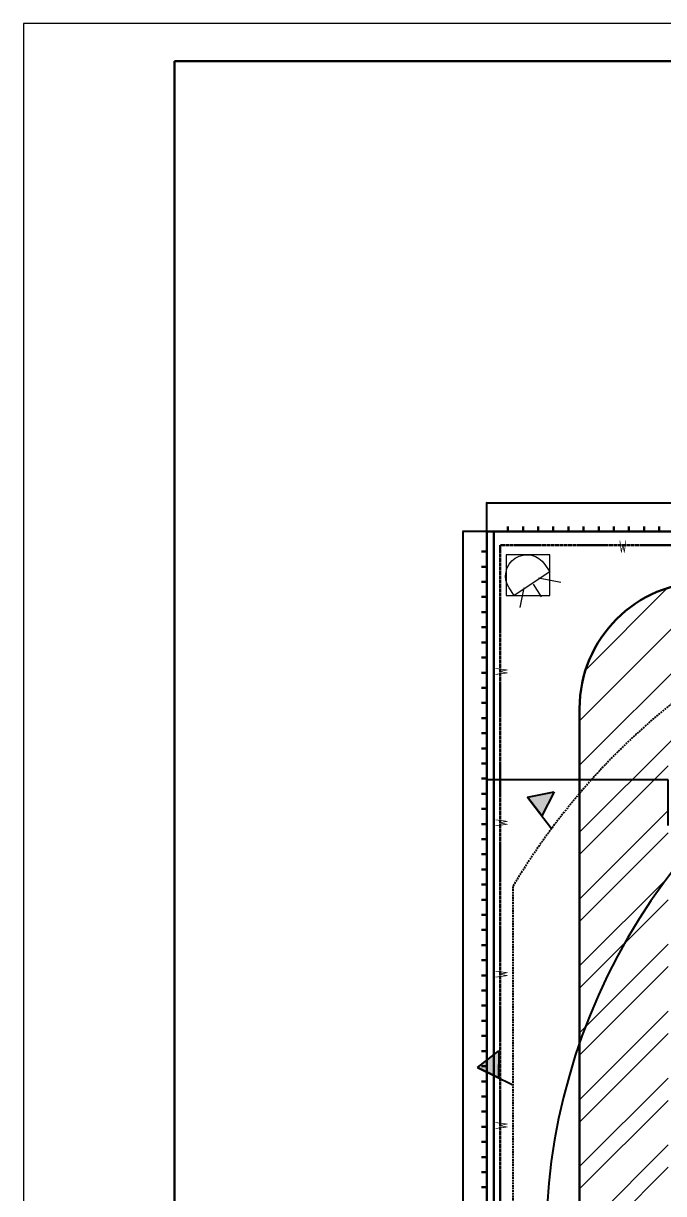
# Model space of a CAD drawing. Header units: millimetres. Extents: x -152693 to 518302, y -31658 to 793547.
# Drawn here: x 429997 to 438885, y 72187 to 88422 of the extents above; entities that cross this region are included whole.
import ezdxf

# ---------------------------------------------------------------- set-up
doc = ezdxf.new("R2010")
doc.units = ezdxf.units.MM
for name, pattern in [('ACAD_ISO02W100', [15, 12, -3]), ('K5LT_DASHED', [6, 4, -2]), ('K5LT_DASHED_REINFORCED', [6, 4, -2]), ('K5LT_REINFORCED', [0]), ('K5LT_THIN', [0]), ('PS-HIDDEN1', [4, 3, -1])]:
    doc.linetypes.add(name, pattern=pattern)
doc.layers.get('Defpoints').update_dxf_attribs({"color": 2})
for name, color, linetype in [('1WALLB', 212, 'Continuous'), ('PDF _Прожектора', 7, 'Continuous'), ('Системный слой', 7, 'Continuous')]:
    doc.layers.add(name, color=color, linetype=linetype)
doc.layers.add('PDF _ОС забор', color=7, linetype='Continuous', true_color=0x151de9)
doc.styles.get("Standard").update_dxf_attribs({"font": 'arial.ttf'})
doc.styles.add('стиль4', font='isocpeui.ttf', dxfattribs={"height": 2.5})
doc.linetypes.add('ограждение1', pattern='A,0.25,-0.1,[133,ltypeshp.shx,S=0.1,R=0,X=-0.1,Y=0],-0.1,1', length=1.45)
doc.dimstyles.new('Копия(3) ISO-25', dxfattribs={"dimtxt": 2, "dimasz": 2.5, "dimexe": 1.25, "dimexo": 0.3, "dimgap": 0.3, "dimtad": 1, "dimzin": 9, "dimtxsty": 'стиль4', "dimblk": 'OBLIQUE', "dimcen": 2.5, "dimdle": 1, "dimadec": 0, "dimazin": 0, "dimtfac": 1, "dimtmove": 0, "dimatfit": 3, "dimfxl": 1, "dimarcsym": 0})
picture_1 = doc.add_image_def('image2.png', size_in_pixel=(127, 137))

# ---------------------------------------------------------------- blocks, each defined once
blk = doc.blocks.new('_Oblique')
at = {"color": 0, "linetype": 'ByBlock', "lineweight": -2}
blk.add_line((-0.5, -0.5), (0.5, 0.5), dxfattribs=at)
blk = doc.blocks.new('*D369')
at = {"color": 0, "lineweight": -2, "transparency": 16777216}
for p, q in [((438948, 77925), (437717, 77925)), ((437718, 76905), (437718, 77926)), ((438947, 77293), (438947, 77926))]:
    blk.add_line(p, q, dxfattribs=at)
at = {"layer": 'Defpoints', "color": 0, "transparency": 16777216}
for p in [(437718, 77925), (438947, 77293), (437718, 76905)]:
    blk.add_point(p, dxfattribs=at)
at = {"color": 0, "lineweight": -2, "transparency": 16777216, "xscale": 2.5, "yscale": 2.5, "zscale": 2.5, "rotation": 180}
blk.add_blockref('_Oblique', (437718, 77925), dxfattribs=at)
at = {"color": 0, "lineweight": -2, "transparency": 16777216, "xscale": 2.5, "yscale": 2.5, "zscale": 2.5}
blk.add_blockref('_Oblique', (438947, 77925), dxfattribs=at)
at = {"color": 0, "lineweight": 9, "transparency": 16777216, "insert": (438333, 77926), "char_height": 2.5, "attachment_point": 5, "style": 'стиль4'}
blk.add_mtext('3.5', dxfattribs=at)
blk = doc.blocks.new('*U310')
at = {"layer": 'Системный слой', "color": 150, "linetype": 'K5LT_THIN', "lineweight": 30}
blk.add_line((0, -35), (0, 35), dxfattribs=at)
blk = doc.blocks.new('*U311')
at = {"color": 0, "linetype": 'ByBlock', "lineweight": -2}
for p in [(0, 0), (210, 0), (420, 0), (630, 0), (840, 0), (1050, 0), (1260, 0), (1470, 0), (1680, 0), (1890, 0), (2100, 0)]:
    blk.add_blockref('*U310', p, dxfattribs=at)
blk = doc.blocks.new('*U312')
at = {"layer": 'Системный слой', "insert": (-213, -87), "char_height": 296.01, "width": 426.21, "attachment_point": 7}
blk.add_mtext('{\\fGOST type A|b0|i0|c204|p2;\\H0.59119x;\\W0.67;\\C7;W}', dxfattribs=at)
blk = doc.blocks.new('*U313')
at = {"color": 0, "linetype": 'ByBlock', "lineweight": -2}
blk.add_blockref('*U312', (0, 0), dxfattribs=at)
blk = doc.blocks.new('*U314')
at = {"layer": 'Системный слой', "insert": (-213, -87), "char_height": 296.01, "width": 426.21, "attachment_point": 7}
blk.add_mtext('{\\fGOST type A|b0|i0|c204|p2;\\H0.59119x;\\W0.67;\\C7;W}', dxfattribs=at)
blk = doc.blocks.new('*U315')
at = {"color": 0, "linetype": 'ByBlock', "lineweight": -2}
for p in [(21000, 0), (23100, 0), (25200, 0), (27300, 0)]:
    blk.add_blockref('*U314', p, dxfattribs=at)
blk = doc.blocks.new('*U316')
at = {"layer": 'Системный слой', "color": 150, "linetype": 'K5LT_THIN', "lineweight": 30}
blk.add_line((0, -35), (0, 35), dxfattribs=at)
blk = doc.blocks.new('*U317')
at = {"color": 0, "linetype": 'ByBlock', "lineweight": -2}
for p in [(0, 0), (210, 0), (420, 0), (630, 0), (840, 0), (1050, 0), (1260, 0), (1470, 0), (1680, 0), (1890, 0), (2100, 0), (2310, 0), (2520, 0), (2730, 0), (2940, 0), (3150, 0), (3360, 0), (3570, 0), (3780, 0), (3990, 0), (4200, 0), (4410, 0), (4620, 0), (4830, 0), (5040, 0), (5250, 0), (5460, 0), (5670, 0), (5880, 0), (6090, 0), (6300, 0), (6510, 0), (6720, 0), (6930, 0), (7140, 0), (7350, 0), (7560, 0), (7770, 0), (7980, 0), (8190, 0), (8400, 0), (8610, 0), (8820, 0)]:
    blk.add_blockref('*U316', p, dxfattribs=at)
blk = doc.blocks.new('*D383')
at = {"color": 0, "lineweight": -2, "transparency": 16777216}
for p, q in [((436429, 80044), (436429, 77923)), ((437719, 77925), (436428, 77925)), ((437718, 76905), (437718, 77926))]:
    blk.add_line(p, q, dxfattribs=at)
at = {"layer": 'Defpoints', "color": 0, "transparency": 16777216}
for p in [(436429, 80044), (436429, 77925), (437718, 76905)]:
    blk.add_point(p, dxfattribs=at)
at = {"color": 0, "lineweight": -2, "transparency": 16777216, "xscale": 2.5, "yscale": 2.5, "zscale": 2.5, "rotation": 180}
blk.add_blockref('_Oblique', (436429, 77925), dxfattribs=at)
at = {"color": 0, "lineweight": -2, "transparency": 16777216, "xscale": 2.5, "yscale": 2.5, "zscale": 2.5}
blk.add_blockref('_Oblique', (437718, 77925), dxfattribs=at)
at = {"color": 0, "lineweight": 9, "transparency": 16777216, "insert": (437109, 77926), "char_height": 2.5, "attachment_point": 5, "style": 'стиль4'}
blk.add_mtext('3.7', dxfattribs=at)
blk = doc.blocks.new('*D396')
at = {"color": 0, "lineweight": -2, "transparency": 16777216}
for p, q in [((436428, 81772), (478168, 81772)), ((436429, 81373), (436429, 81774)), ((478167, 81373), (478167, 81774))]:
    blk.add_line(p, q, dxfattribs=at)
at = {"layer": 'Defpoints', "color": 0, "transparency": 16777216}
for p in [(478167, 81772), (436429, 81373), (478167, 81373)]:
    blk.add_point(p, dxfattribs=at)
at = {"color": 0, "lineweight": -2, "transparency": 16777216, "xscale": 2.5, "yscale": 2.5, "zscale": 2.5, "rotation": 180}
blk.add_blockref('_Oblique', (436429, 81772), dxfattribs=at)
at = {"color": 0, "lineweight": -2, "transparency": 16777216, "xscale": 2.5, "yscale": 2.5, "zscale": 2.5}
blk.add_blockref('_Oblique', (478167, 81772), dxfattribs=at)
at = {"color": 0, "lineweight": 9, "transparency": 16777216, "insert": (457298, 81774), "char_height": 2.5, "attachment_point": 5, "style": 'стиль4'}
blk.add_mtext('8347,7', dxfattribs=at)
blk = doc.blocks.new('*D397')
at = {"color": 0, "lineweight": -2, "transparency": 16777216}
for p, q in [((436429, 81373), (436095, 81373)), ((436096, 81374), (436096, 50136)), ((436427, 50137), (436095, 50137))]:
    blk.add_line(p, q, dxfattribs=at)
at = {"layer": 'Defpoints', "color": 0, "transparency": 16777216}
for p in [(436429, 81373), (436096, 50137), (436428, 50137)]:
    blk.add_point(p, dxfattribs=at)
at = {"color": 0, "lineweight": -2, "transparency": 16777216, "xscale": 2.5, "yscale": 2.5, "zscale": 2.5}
for p, rotation in [((436096, 81373), 90), ((436096, 50137), 270)]:
    blk.add_blockref('_Oblique', p, dxfattribs=dict(at, rotation=rotation))
at = {"color": 0, "lineweight": 9, "transparency": 16777216, "insert": (436094, 65755), "char_height": 2.5, "attachment_point": 5, "rotation": 90, "style": 'стиль4'}
blk.add_mtext('6247,2', dxfattribs=at)

msp = doc.modelspace()

# ---------------------------------------------------------------- hatches: boundary and pattern name
at = {"lineweight": 20, "ltscale": 100}
h = msp.add_hatch(dxfattribs=at)
h.set_pattern_fill('ANSI32', color=254, scale=1750)
h.set_pattern_definition([(45, (208635.1, 565522), (-464.0388, 464.0388), []), (45, (208944.47, 565522), (-464.0388, 464.0388), [])])
edge = h.paths.add_edge_path()
edge.add_arc((463370.57233, 71500.58937), 9824.67416, 53.944840553, 68.98864368)
edge.add_line((466893.23856, 80672.01483), (454551.90209, 80672.01483))
edge.add_line((454551.90209, 80672.01483), (442210.56563, 80672.01483))
edge.add_arc((444915.21247, 71618.11485), 9449.24438, 106.632319939, 139.607312333)
edge.add_line((437718.46935, 77741.43976), (437718.46935, 65494.78995))
edge.add_line((437718.46935, 65494.78995), (438947.12961, 64292.1196))
edge.add_line((438947.12961, 64292.1196), (438947.12961, 78012.09895))
edge.add_arc((440351.49562, 78038.73598), 1404.6186, 90.007458594, 181.086615999, ccw=False)
edge.add_line((440351.31277, 79443.35457), (469153.0202, 79443.35457))
h = msp.add_hatch(dxfattribs=at)
h.set_pattern_fill('ANSI31', color=254, scale=3500)
h.set_pattern_definition([(45, (208635.1, 565522), (-309.35922, 309.35922), [])])
h.paths.add_polyline_path([(440550.1579, 79998.71853), (440277.55298, 80474.05747), (440652.28271, 80497.77446), (440440.42547, 80190.05805), (440550.1579, 79998.71853, -0.0475109513), (442210.56563, 80672.01483), (439473.6983, 80672.01483, 0.4142142371), (437718.46935, 78916.78184), (437718.46935, 77741.43976, -0.0967050735)])
h.paths.add_polyline_path([(471688.56915, 78039.17141), (471688.56915, 77551.28759), (471728.64313, 77603.61402), (471895.24715, 77267.12038), (471688.56915, 77310.40065), (471688.56915, 76728.89227, -0.0808472634), (472917.22941, 73821.27048), (472917.22941, 78916.78993, 0.4142128877), (471162.00047, 80672.01483), (466893.23856, 80672.01483, -0.0383320613), (468252.00679, 80026.77374), (468524.63477, 80502.15291), (468734.34639, 80190.69519), (468361.76228, 80218.15349), (468252.00679, 80026.77374, -0.0273344755), (469153.0202, 79443.35457), (470284.38485, 79443.35457, -0.4142138009)])
h.paths.add_polyline_path([(471688.56915, 61244.90451, -0.0214475873), (471981.89872, 60600.01107), (472447.2807, 60874.37257), (472468.63719, 60590.89935), (472917.22941, 60590.89935), (472917.22941, 69179.90827, -0.0808472634), (471688.56915, 66272.28648)])
h.paths.add_polyline_path([(472394.50119, 64790.3618), (472336.04551, 64745.96013), (472394.50119, 65189.9768), (472452.95687, 64745.96013)], flags=16)
h.paths.add_polyline_path([(472457.15911, 56065.2144), (472917.22941, 56059.55648), (472917.22941, 60081.38075), (472171.54599, 60081.38075, -0.1236969984)])
h.paths.add_polyline_path([(472917.22941, 55885.35394), (472835.14388, 55723.67487), (472677.76082, 56062.50145), (472457.15911, 56065.2144, -0.0737886965), (471688.56915, 53764.8685), (471688.56915, 51675.64403, -0.0912526254), (471573.56955, 51050.75155), (473029.91622, 51050.75155, -0.1110019233), (472917.22941, 51816.05093)])
h.paths.add_polyline_path([(472299.80364, 51674.29603), (472305.69758, 51674.29603), (472305.69758, 51680.29603), (472299.80364, 51680.29603)], flags=24)
at = {"layer": '1WALLB', "linetype": 'PS-HIDDEN1', "ltscale": 750}
h = msp.add_hatch(color=1, dxfattribs=at)
h.paths.add_polyline_path([(437346.70009, 77726.30329), (437363.16808, 77758.71542), (436994.88275, 77685.56633), (437105.28137, 77541.41379)])
h.paths.add_polyline_path([(437346.70009, 77726.30329), (437105.28137, 77541.41379), (437193.94173, 77425.64587)])
h = msp.add_hatch(color=1, dxfattribs=at)
h.paths.add_polyline_path([(436597.4209, 74131.20388), (436597.76173, 74167.55804), (436300.39737, 73938.29986), (436463.37398, 73858.25965)])
h.paths.add_polyline_path([(436597.4209, 74131.20388), (436463.37398, 73858.25965), (436594.25937, 73793.97991)])

# ---------------------------------------------------------------- linework, layer by layer
at = {"color": 0, "lineweight": 30, "ltscale": 1000}
for p in [(432096.90715, 26577.26969), (517776.90715, 87897.26969)]:
    msp.add_line(p, (432096.90715, 87897.26969), dxfattribs=at)
at = {"linetype": 'K5LT_DASHED_REINFORCED', "lineweight": 25, "ltscale": 6}
msp.add_line((436792.28524, 76445.77191), (436792.28524, 66790.45779), dxfattribs=at)
at = {"color": 0, "linetype": 'ByBlock', "lineweight": 15, "ltscale": 20}
msp.add_lwpolyline([(429996.90715, 26052.26969), (518301.90715, 26052.26969), (518301.90715, 88422.26969), (429996.90715, 88422.26969)], close=True, dxfattribs=at)
at = {"linetype": 'K5LT_DASHED_REINFORCED', "lineweight": 25, "ltscale": 6}
msp.add_arc((444915.21247, 71618.11485), 9449.24438, 94.49902842, 149.275934304, dxfattribs=at)
at = {"color": 6, "linetype": 'ограждение1', "lineweight": 25, "ltscale": 20}
msp.add_arc((445691.01336, 71506.08252), 8440.93984, 121.001543951, 252.830951359, dxfattribs=at)
at = {"layer": '1WALLB', "color": 1, "linetype": 'PS-HIDDEN1', "ltscale": 750}
for points in [[(436994.88275, 77685.56633), (437363.16808, 77758.71542), (437193.94173, 77425.64587), (436994.88275, 77685.56633), (437328.08234, 77250.49231)], [(436300.39737, 73938.29986), (436597.76173, 74167.55804), (436594.25937, 73793.97991), (436300.39737, 73938.29986), (436792.28524, 73696.7265)]]:
    msp.add_lwpolyline(points, dxfattribs=at)
at = {"layer": 'PDF _Прожектора', "lineweight": 0}
msp.add_lwpolyline([(437237.74317, 80915.86672), (437302.93876, 80812.14646), (436808.04495, 80486.1685), (436739.88592, 80589.88876, -0.9986033526)], format="xyb", close=True, dxfattribs=at)
for points in [[(437457.03744, 80666.93809), (437148.84009, 80726.20681)], [(436891.02116, 80317.25265), (436947.32644, 80592.85219)], [(437190.3282, 80465.42445), (437077.71763, 80640.26717)]]:
    msp.add_lwpolyline(points, dxfattribs=at)
at = {"layer": 'Системный слой', "color": 150, "linetype": 'K5LT_DASHED', "lineweight": 30, "ltscale": 0.5}
for p, q in [((436428.85889, 81373.06571), (436427.72916, 50136.8747)), ((478167.22941, 81372.98976), (436428.85889, 81372.98976))]:
    msp.add_line(p, q, dxfattribs=at)
at = {"layer": 'Системный слой', "color": 150, "lineweight": 30, "ltscale": 0.5}
msp.add_line((436527.14331, 81373.06571), (436526.01358, 50136.8747), dxfattribs=at)
at = {"layer": 'Системный слой', "color": 150, "linetype": 'ACAD_ISO02W100', "lineweight": 30, "ltscale": 2}
for p, q in [((477991.77428, 81183.92469), (436613.43521, 81183.92469)), ((436613.43521, 81183.92469), (436613.68179, 50324.82801))]:
    msp.add_line(p, q, dxfattribs=at)
at = {"layer": 'Системный слой', "color": 18, "linetype": 'K5LT_REINFORCED', "lineweight": 30, "true_color": 0x000000}
msp.add_line((437718.46935, 51675.63261), (437718.46935, 78916.78588), dxfattribs=at)
msp.add_arc((439473.6983, 78916.78588), 1755.22895, 90, 180, dxfattribs=at)

# ---------------------------------------------------------------- block references
at = {"color": 254, "lineweight": 20}
for name, p in [('*U311', (436723.43505, 81407.98976)), ('*U313', (438479.0476, 81163.3777))]:
    msp.add_blockref(name, p, dxfattribs=at)
at = {"color": 254, "lineweight": 20, "extrusion": (0, 0, -1), "zscale": -1, "rotation": 270}
msp.add_blockref('*U317', (-436393.8488, 81094.11583), dxfattribs=at)
at = {"color": 254, "lineweight": 20, "rotation": 90.00000000000001}
msp.add_blockref('*U315', (436633.9822, 52291.40001), dxfattribs=at)

# ---------------------------------------------------------------- dimensions: what is measured, and where the dimension line sits
at = {"color": 7, "lineweight": 9}
dim = msp.add_linear_dim(base=(478167.22941, 81772.49442), p1=(436428.85889, 81373.06571), p2=(478167.22941, 81373.06571), dimstyle='Копия(3) ISO-25', override={"dimdec": 1, "dimlfac": 0.2}, dxfattribs=at)
dim.commit()
dim.dimension.update_dxf_attribs({"geometry": '*D396', "text_midpoint": (457298.04415, 81774.29442)})
dim = msp.add_linear_dim(base=(436095.80536, 50136.79875), p1=(436428.85889, 81372.98976), p2=(436427.72916, 50136.79875), angle=90, dimstyle='Копия(3) ISO-25', override={"dimdec": 1, "dimlfac": 0.2}, dxfattribs=at)
dim.commit()
dim.dimension.update_dxf_attribs({"geometry": '*D397', "text_midpoint": (436094.00536, 65754.89426)})
for base, p1, p2, text, picture, middle in [((436428.8488, 77924.59895), (437718.46935, 76904.79159), (436428.8488, 80044.11583), '3.7', '*D383', (437108.65907, 77924.59895)), ((437718.46935, 77924.59895), (438947.12961, 77292.96812), (437718.46935, 76904.79159), '3.5', '*D369', (438332.79948, 77924.59895))]:
    dim = msp.add_linear_dim(base=base, p1=p1, p2=p2, text=text, dimstyle='Копия(3) ISO-25', override={"dimtxt": 2.5}, dxfattribs=at)
    dim.commit()
    dim.dimension.update_dxf_attribs({"geometry": picture, "text_midpoint": middle, "dimtype": 160})

# ---------------------------------------------------------------- pictures from other files: only their frames are drawn
at = {"layer": 'PDF _ОС забор', "color": 7, "lineweight": 5}
image = msp.add_image(picture_1, insert=(436698.39782, 80486.1685), size_in_units=(563.05284, 607.50438), rotation=90, dxfattribs=at)
image.dxf.v_pixel = (4.43433854, 3e-16)
image.dxf.flags = 15

doc.saveas('drawing.dxf')
